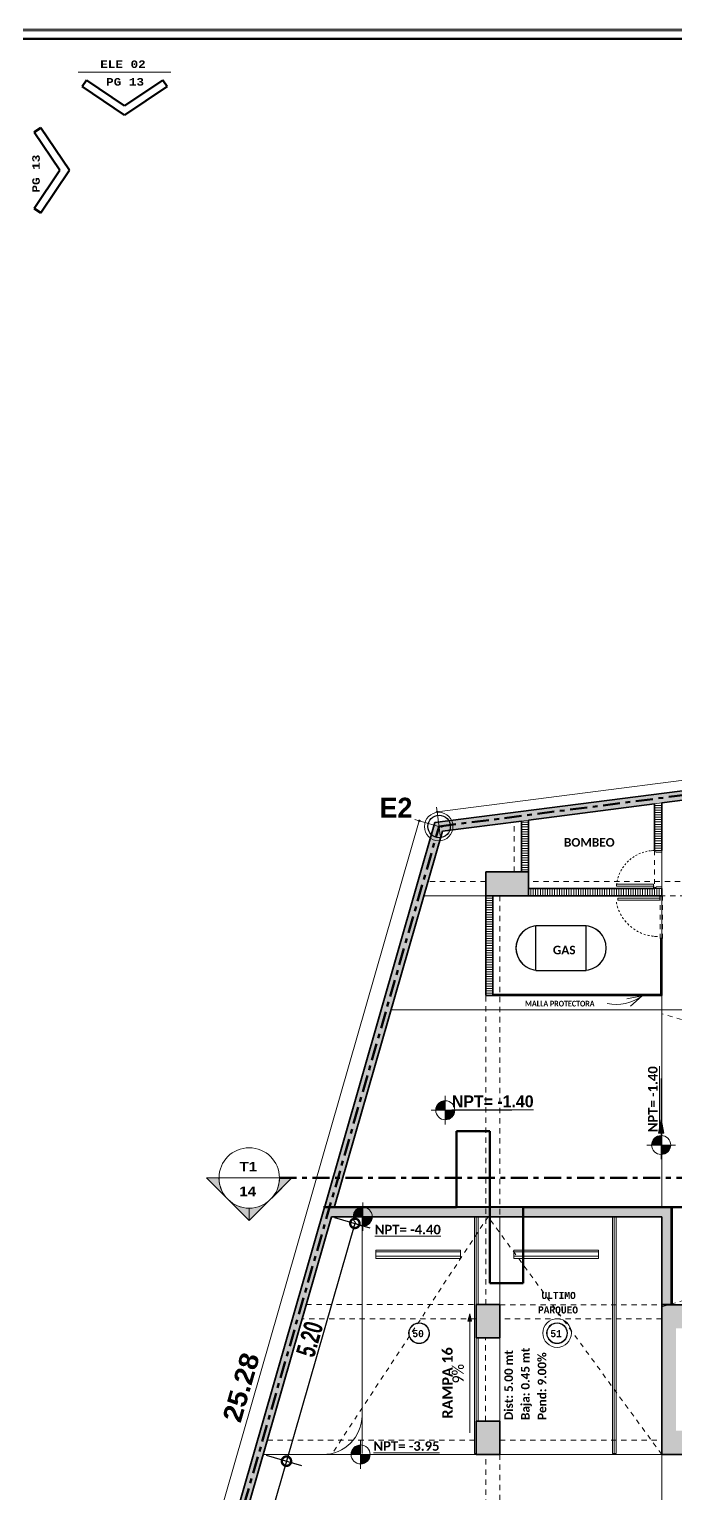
# Model space of a CAD drawing. Header units: metres. Extents: x -144 to 1000, y -717 to 29.
# Drawn here: x 70.79 to 84.37, y -561.25 to -530.45 of the extents above; entities that cross this region are included whole.
import ezdxf

# ---------------------------------------------------------------- set-up
doc = ezdxf.new("R2010")
doc.units = ezdxf.units.M
for name, pattern in [('Basculante', [0.11625, 0.075, -0.04125]), ('basculante modificado', [0.18, 0.1125, -0.0675]), ('Dash Dot 3_16_', [0.595313, 0.357187, -0.119063, 0, -0.119063]), ('Trazo', [0.45, 0.225, -0.225])]:
    doc.linetypes.add(name, pattern=pattern)
doc.layers.get('0').update_dxf_attribs({"color": 1})
doc.layers.get('Defpoints').update_dxf_attribs({"color": 1})
doc.layers.add('00-MEDICION', color=30, linetype='Continuous')
for name, color, linetype, lineweight in [('A-ANNO-DIMS', 1, 'Continuous', 9), ('A-DETL', 1, 'Continuous', 9), ('A-DETL-GENF', 1, 'Continuous', 9), ('A-DETL-THIN', 1, 'Continuous', 9), ('A-DOOR', 1, 'Continuous', 9), ('A-DOOR-FRAM', 1, 'Continuous', 9), ('A-DOOR-HDLN', 1, 'Trazo', 20), ('A-FLOR', 2, 'Continuous', 9), ('A-WALL', 4, 'Continuous', 9), ('C-PRKG', 2, 'Continuous', 9), ('G-ANNO-DIMS', 1, 'Continuous', 9), ('G-ANNO-SYMB', 1, 'Continuous', 9), ('G-ANNO-TEXT', 2, 'Continuous', 9), ('G-ANNO-TTLB', 3, 'Continuous', 18), ('G-ANNO-TTLB-WIDE', 1, 'Continuous', 70), ('G-IMPT', 1, 'Continuous', 9), ('L-SITE', 7, 'Continuous', 9), ('S-COLS', 7, 'Continuous', 9)]:
    doc.layers.add(name, color=color, linetype=linetype, lineweight=lineweight)
doc.layers.add('A-WALL-PATT', color=7, linetype='Continuous', lineweight=35, true_color=0x9c9c9c)
doc.styles.add('Arial Black', font='', dxfattribs={"height": 0.15})
doc.styles.add('Britannic Bold_B', font='', dxfattribs={"width": 0.7})
doc.styles.add('Britannic Bold_B_1', font='', dxfattribs={"width": 0.7, "height": 0.4})
doc.styles.add('Britannic Bold_B_2', font='', dxfattribs={"width": 1.1, "height": 0.009})
doc.styles.add('Calibri', font='calibri.ttf', dxfattribs={"width": 0.9, "height": 0.24})
doc.styles.add('Calibri_B', font='calibrib.ttf', dxfattribs={"height": 0.165})
doc.styles.add('Calibri_B_1', font='calibrib.ttf', dxfattribs={"height": 0.135})
doc.styles.add('Calibri_B_2', font='calibrib.ttf', dxfattribs={"height": 0.135})
doc.styles.add('Calibri_B_4', font='calibrib.ttf', dxfattribs={"height": 0.1125})
doc.styles.add('Courier New_B', font='courbd.ttf', dxfattribs={"height": 0.1125})
doc.styles.add('Courier New_B_2', font='courbd.ttf', dxfattribs={"height": 0.0016})
doc.styles.get('Arial Black').set_extended_font_data('Arial Black')
doc.styles.get('Britannic Bold_B').set_extended_font_data('Britannic Bold', bold=True)
doc.styles.get('Britannic Bold_B_1').set_extended_font_data('Britannic Bold', bold=True)
doc.styles.get('Britannic Bold_B_2').set_extended_font_data('Britannic Bold', bold=True)
doc.dimstyles.new('LINDEROS', dxfattribs={"dimscale": 0.3048, "dimtxt": 0.406749, "dimasz": 0.393701, "dimexe": 0.328084, "dimexo": 0.0625, "dimgap": 0.032808, "dimtad": 1, "dimrnd": 0.01, "dimzin": 0, "dimdsep": 46, "dimtxsty": 'Britannic Bold_B_1', "dimblk1": 'DOTSMALL', "dimblk2": 'DOTSMALL', "dimsah": 1, "dimcen": 0.09, "dimazin": 0, "dimtfac": 1, "dimtdec": 4, "dimtix": 1, "dimtmove": 0, "dimatfit": 3, "dimfxl": 1.64042, "dimfxlon": 1, "dimtvp": 1, "dimtolj": 1, "dimtzin": 0, "dimarcsym": 2})

# ---------------------------------------------------------------- blocks, each defined once
blk = doc.blocks.new('tarjeta de nathalie 00')
at = {"layer": 'G-IMPT', "lineweight": 9}
h = blk.add_hatch(color=3, dxfattribs=at)
h.paths.add_polyline_path([(-145.23888, -717.38489), (-145.21019, -717.38489), (-145.21019, -716.89355), (-145.21019, -716.79934), (-145.23888, -716.79934), (-145.23888, -716.89379)])
h.paths.add_polyline_path([(-145.20996, -716.7991), (-145.20996, -717.3851), (-145.2392, -717.3851), (-145.2392, -716.7991)])
h.paths.add_polyline_path([(-145.23902, -717.3868), (-145.20826, -717.3868), (-145.20826, -716.7974), (-145.2392, -716.7974), (-146.09866, -716.7974), (-146.09866, -717.3868)])
h.paths.add_polyline_path([(-145.20795, -716.79707), (-145.20795, -717.3871), (-146.09898, -717.3871), (-146.09898, -716.79707)])
at = {"layer": 'G-ANNO-TTLB', "color": 3}
for p, q in [((-145.20795, -716.79707), (-146.09898, -716.79707)), ((-145.20795, -716.79707), (-146.09898, -716.79707)), ((-146.09866, -716.7974), (-145.2392, -716.7974))]:
    blk.add_line(p, q, dxfattribs=at)
at = {"layer": 'G-ANNO-TTLB-WIDE', "color": 3}
blk.add_line((-146.09696, -716.7991), (-145.20996, -716.7991), dxfattribs=at)
blk = doc.blocks.new('A$C4d52d4f2')
blk.add_circle((-0.79054, -0.16864), 0.00238)
at = {"layer": 'A-DETL', "color": 7, "lineweight": 100}
for p, q in [((-0.86601, -0.01215), (-0.86509, -0.01078)), ((-0.86601, -0.01215), (-0.85702, -0.01821)), ((-0.86509, -0.01078), (-0.85702, -0.01621)), ((-0.84896, -0.01078), (-0.85702, -0.01621)), ((-0.84804, -0.01215), (-0.85702, -0.01821)), ((-0.84804, -0.01215), (-0.84896, -0.01078)), ((-0.87475, -0.02089), (-0.87612, -0.02181)), ((-0.87475, -0.02089), (-0.86869, -0.02987)), ((-0.87612, -0.02181), (-0.87069, -0.02987)), ((-0.87612, -0.03794), (-0.87069, -0.02987)), ((-0.87475, -0.03886), (-0.86869, -0.02987)), ((-0.87475, -0.03886), (-0.87612, -0.03794))]:
    blk.add_line(p, q, dxfattribs=at)
at = {"layer": 'A-DETL-THIN', "lineweight": 18}
blk.add_line((-0.84724, -0.00914), (-0.86681, -0.00914), dxfattribs=at)
at = {"layer": 'G-ANNO-TEXT', "char_height": 0.0016, "attachment_point": 1, "style": 'Courier New_B_2'}
for s, insert, width in [('ELE 02', (-0.86217, -0.00663), 0.0125063), ('PG 13', (-0.86092, -0.01036), 0.0104219)]:
    blk.add_mtext(s, dxfattribs=dict(at, insert=insert, width=width))
at = {"layer": 'G-ANNO-TEXT', "insert": (-0.87654, -0.03458), "char_height": 0.0016, "width": 0.0104219, "attachment_point": 1, "rotation": 90, "style": 'Courier New_B_2'}
blk.add_mtext('PG 13', dxfattribs=at)
blk = doc.blocks.new('X')
at = {"layer": 'A-ANNO-DIMS', "lineweight": 25, "true_color": 0x0000ff}
h = blk.add_hatch(color=5, dxfattribs=at)
edge = h.paths.add_edge_path()
edge.add_arc((79.616, -486.824), 0.015, 0, 360)
h = blk.add_hatch(color=5, dxfattribs=at)
edge = h.paths.add_edge_path()
edge.add_arc((79.24, -487.01), 0.015, 0, 360)
at = {"layer": 'A-WALL-PATT', "lineweight": 5, "true_color": 0x747474}
blk.add_hatch(color=8, dxfattribs=at).paths.add_polyline_path([(79.51, -487.256), (101.24, -484.459), (101.222, -484.26), (79.57, -487.047), (79.518, -487.228)])
at = {"layer": 'A-WALL-PATT', "true_color": 0x747474}
h = blk.add_hatch(color=8, dxfattribs=at)
h.paths.add_polyline_path([(72.784, -511.387), (75.045, -503.517), (74.837, -503.517), (72.576, -511.387)])
h.paths.add_polyline_path([(77.251, -495.118), (77.459, -495.118), (79.726, -487.228), (79.51, -487.256), (77.337, -494.82)])
for points in [[(74.837, -503.517), (75.045, -503.517), (77.454, -495.136), (77.246, -495.136), (75.045, -502.793)], [(84.336, -495.336), (84.536, -495.335), (84.536, -495.136), (77.454, -495.136), (77.396, -495.336), (84.335, -495.336)], [(84.336, -497.185), (84.536, -497.185), (84.536, -495.336), (84.336, -495.336), (84.336, -496.701)]]:
    blk.add_hatch(color=8, dxfattribs=at).paths.add_polyline_path(points)
at = {"layer": 'G-ANNO-DIMS'}
h = blk.add_hatch(color=256, dxfattribs=at)
edge = h.paths.add_edge_path()
edge.add_line((79.787, -493.097), (79.587, -493.097))
edge.add_arc((79.787, -493.097), 0.2, 90, 180, ccw=False)
edge.add_line((79.787, -492.897), (79.787, -493.097))
h = blk.add_hatch(color=256, dxfattribs=at)
edge = h.paths.add_edge_path()
edge.add_line((79.787, -493.097), (79.987, -493.097))
edge.add_arc((79.787, -493.097), 0.2, 270, 360, ccw=False)
edge.add_line((79.787, -493.297), (79.787, -493.097))
at = {"layer": 'G-ANNO-DIMS', "true_color": 0x0000ff}
blk.add_hatch(color=5, dxfattribs=at).paths.add_polyline_path([(84.324, -493.28), (84.271, -493.58), (84.377, -493.58)])
at = {"layer": 'G-ANNO-DIMS', "extrusion": (0, 0, -1)}
h = blk.add_hatch(color=256, dxfattribs=at)
edge = h.paths.add_edge_path()
edge.add_line((-84.324, -493.828), (-84.324, -493.628))
edge.add_arc((-84.324, -493.828), 0.2, 360, 450, ccw=False)
edge.add_line((-84.124, -493.828), (-84.324, -493.828))
h = blk.add_hatch(color=256, dxfattribs=at)
edge = h.paths.add_edge_path()
edge.add_line((-84.324, -493.828), (-84.324, -494.028))
edge.add_arc((-84.324, -493.828), 0.2, 180, 270, ccw=False)
edge.add_line((-84.524, -493.828), (-84.324, -493.828))
at = {"layer": 'G-ANNO-DIMS'}
h = blk.add_hatch(color=256, dxfattribs=at)
edge = h.paths.add_edge_path()
edge.add_line((78.051, -495.335), (77.851, -495.335))
edge.add_arc((78.051, -495.335), 0.2, 90, 180, ccw=False)
edge.add_line((78.051, -495.135), (78.051, -495.335))
h = blk.add_hatch(color=256, dxfattribs=at)
edge = h.paths.add_edge_path()
edge.add_line((78.051, -495.335), (78.251, -495.335))
edge.add_arc((78.051, -495.335), 0.2, 270, 360, ccw=False)
edge.add_line((78.051, -495.535), (78.051, -495.335))
blk.add_hatch(color=256, dxfattribs=at).paths.add_polyline_path([(80.299, -497.38), (80.259, -497.53), (80.339, -497.53)])
h = blk.add_hatch(color=256, dxfattribs=at)
edge = h.paths.add_edge_path()
edge.add_line((78.007, -500.335), (77.807, -500.335))
edge.add_arc((78.007, -500.335), 0.2, 90, 180, ccw=False)
edge.add_line((78.007, -500.135), (78.007, -500.335))
h = blk.add_hatch(color=256, dxfattribs=at)
edge = h.paths.add_edge_path()
edge.add_line((78.007, -500.335), (78.207, -500.335))
edge.add_arc((78.007, -500.335), 0.2, 270, 360, ccw=False)
edge.add_line((78.007, -500.535), (78.007, -500.335))
at = {"layer": 'G-ANNO-SYMB', "extrusion": (0, 0, -1)}
h = blk.add_hatch(color=256, dxfattribs=at)
edge = h.paths.add_edge_path()
edge.add_arc((-75.665, -494.521), 0.636, 317.9216, 360)
edge.add_line((-75.029, -494.521), (-74.767, -494.521))
edge.add_line((-74.767, -494.521), (-75.193, -494.947))
h = blk.add_hatch(color=256, dxfattribs=at)
edge = h.paths.add_edge_path()
edge.add_line((-76.137, -494.947), (-76.563, -494.521))
edge.add_line((-76.563, -494.521), (-76.301, -494.521))
edge.add_arc((-75.665, -494.521), 0.636, 180, 222.0784)
h = blk.add_hatch(color=256, dxfattribs=at)
edge = h.paths.add_edge_path()
edge.add_line((-75.216, -494.97), (-75.665, -495.419))
edge.add_line((-75.665, -495.419), (-75.665, -495.156))
edge.add_arc((-75.665, -494.521), 0.635, 270, 315)
h = blk.add_hatch(color=256, dxfattribs=at)
edge = h.paths.add_edge_path()
edge.add_arc((-75.665, -494.521), 0.635, 225, 270)
edge.add_line((-75.665, -495.156), (-75.665, -495.419))
edge.add_line((-75.665, -495.419), (-76.114, -494.97))
at = {"layer": 'S-COLS', "true_color": 0x5d5d5d}
h = blk.add_hatch(color=251, dxfattribs=at)
h.paths.add_polyline_path([(98.236, -508.036), (98.736, -508.036), (98.736, -507.136), (98.236, -507.136), (98.236, -507.984)])
h.paths.add_polyline_path([(80.436, -508.036), (80.936, -508.036), (80.936, -507.136), (80.436, -507.136)])
h.paths.add_polyline_path([(88.136, -508.036), (88.636, -508.036), (88.636, -507.136), (88.136, -507.136), (88.136, -507.984)])
h.paths.add_polyline_path([(86.336, -500.336), (86.335, -499.836), (84.636, -499.836), (84.636, -497.686), (86.336, -497.686), (86.335, -497.186), (84.561, -497.186), (84.561, -500.336)])
h.paths.add_polyline_path([(94.936, -500.336), (94.936, -500.336), (94.936, -497.186), (94.436, -497.186), (94.436, -500.336)])
h.paths.add_polyline_path([(88.136, -500.336), (88.636, -500.335), (88.636, -499.436), (88.136, -499.436), (88.136, -500.335)])
h.paths.add_polyline_path([(98.336, -500.336), (98.736, -500.336), (98.736, -499.636), (98.336, -499.636)])
h.paths.add_polyline_path([(88.576, -498.086), (88.636, -498.086), (88.636, -497.186), (88.136, -497.186), (88.136, -498.086)])
h.paths.add_polyline_path([(98.736, -497.886), (98.736, -497.185), (98.336, -497.186), (98.336, -497.886)])
h.paths.add_polyline_path([(98.736, -489.186), (98.736, -488.286), (98.236, -488.286), (98.236, -489.186), (98.408, -489.186)])
h.paths.add_polyline_path([(88.136, -489.186), (88.636, -489.186), (88.636, -488.286), (88.136, -488.286), (88.136, -489.179)])
h.paths.add_polyline_path([(81.536, -488.586), (81.536, -488.086), (80.636, -488.086), (80.636, -488.586)])
h = blk.add_hatch(color=251, dxfattribs=at)
h.paths.add_polyline_path([(84.336, -500.336), (84.561, -500.335), (84.561, -497.186), (84.336, -497.186), (84.336, -500.336)])
h.paths.add_polyline_path([(80.436, -500.336), (80.936, -500.335), (80.936, -499.636), (80.436, -499.636), (80.436, -500.335)])
h.paths.add_polyline_path([(80.436, -497.886), (80.936, -497.886), (80.936, -497.185), (80.436, -497.185)])
at = {"layer": 'A-ANNO-DIMS', "color": 5, "true_color": 0x0000ff}
for p, q in [((79.616, -486.824), (101.092, -484.061)), ((79.616, -486.824), (79.603, -486.725)), ((79.616, -486.824), (79.68, -487.32)), ((72.259, -511.302), (79.24, -487.01)), ((79.24, -487.01), (79.144, -486.983)), ((79.24, -487.01), (79.721, -487.149))]:
    blk.add_line(p, q, dxfattribs=at)
at = {"layer": 'A-ANNO-DIMS', "color": 5, "lineweight": 25, "true_color": 0x0000ff}
for centre in [(79.616, -486.824), (79.24, -487.01)]:
    blk.add_circle(centre, 0.015, dxfattribs=at)
at = {"layer": 'A-DETL', "color": 7, "linetype": 'Dash Dot 3_16_', "lineweight": 70}
for p, q in [((79.655, -487.13), (101.131, -484.366)), ((72.675, -511.422), (79.655, -487.13))]:
    blk.add_line(p, q, dxfattribs=at)
at = {"layer": 'A-DETL', "color": 7, "linetype": 'basculante modificado'}
for p, q in [((81.236, -488.086), (81.236, -487.034)), ((81.536, -486.995), (81.536, -488.086)), ((80.636, -488.286), (79.422, -488.286)), ((88.123, -488.286), (81.536, -488.286)), ((79.336, -488.586), (80.636, -488.586)), ((80.636, -497.185), (80.636, -488.586)), ((80.936, -488.586), (80.936, -497.186)), ((81.536, -488.586), (88.123, -488.586)), ((76.865, -497.185), (80.475, -497.185)), ((80.936, -497.186), (84.336, -497.186)), ((80.436, -497.485), (76.779, -497.485)), ((84.336, -497.486), (80.936, -497.486)), ((80.635, -499.635), (80.635, -497.886)), ((80.935, -497.886), (80.935, -499.635)), ((76.046, -500.036), (80.436, -500.036)), ((80.935, -500.036), (84.336, -500.036)), ((80.636, -500.336), (75.959, -500.336)), ((80.636, -507.136), (80.636, -500.336)), ((84.336, -500.336), (80.936, -500.336)), ((80.936, -500.336), (80.936, -507.136))]:
    blk.add_line(p, q, dxfattribs=at)
at = {"layer": 'A-DETL', "color": 9, "linetype": 'Basculante', "true_color": 0xc0c0c0}
for p, q in [((94.936, -494.127), (84.335, -491.067)), ((84.335, -497.229), (94.936, -494.127)), ((80.686, -495.336), (77.396, -500.336)), ((84.336, -500.336), (80.686, -495.336))]:
    blk.add_line(p, q, dxfattribs=at)
at = {"layer": 'A-DETL', "color": 7, "lineweight": 50}
for p, q in [((80.024, -495.136), (80.024, -493.536)), ((80.024, -493.536), (80.724, -493.536)), ((80.724, -493.536), (80.724, -496.736)), ((77.224, -495.136), (80.024, -495.136)), ((81.424, -496.736), (81.424, -495.136)), ((81.424, -495.136), (84.824, -495.136)), ((80.724, -496.736), (81.424, -496.736))]:
    blk.add_line(p, q, dxfattribs=at)
at = {"layer": 'A-DETL', "color": 7}
blk.add_circle((82.137, -497.783), 0.3, dxfattribs=at)
at = {"layer": 'A-DETL-GENF', "linetype": 'Basculante'}
for p, q in [((84.336, -487.636), (84.186, -487.636)), ((84.186, -487.636), (84.186, -488.436)), ((84.336, -488.436), (84.336, -487.636)), ((84.186, -488.436), (84.336, -488.436)), ((84.301, -488.586), (84.351, -488.586)), ((84.301, -489.486), (84.301, -488.586)), ((84.351, -488.586), (84.351, -489.486)), ((84.351, -489.486), (84.301, -489.486))]:
    blk.add_line(p, q, dxfattribs=at)
at = {"layer": 'A-DETL-THIN'}
for p, q in [((85.836, -486.442), (84.335, -486.635)), ((84.335, -486.635), (84.335, -490.986)), ((81.386, -487.015), (79.726, -487.228)), ((81.386, -488.086), (81.386, -487.015)), ((79.726, -487.228), (79.336, -488.586)), ((80.636, -488.586), (80.636, -488.086)), ((80.636, -488.086), (81.386, -488.086)), ((79.336, -488.586), (78.646, -490.986)), ((80.636, -488.586), (79.336, -488.586)), ((80.636, -488.586), (79.336, -488.586)), ((79.336, -488.586), (80.636, -488.586)), ((80.636, -490.686), (80.636, -488.586)), ((84.335, -490.686), (80.636, -490.686)), ((84.335, -490.986), (84.335, -490.686)), ((78.646, -490.986), (84.335, -490.986)), ((84.335, -490.986), (85.236, -490.986)), ((77.396, -495.336), (75.96, -500.335)), ((78.036, -495.336), (77.396, -495.336)), ((78.036, -499.514), (78.036, -495.336)), ((80.436, -495.336), (80.436, -497.185)), ((80.936, -495.336), (80.436, -495.336)), ((80.936, -497.185), (80.936, -495.336)), ((83.336, -495.336), (83.336, -500.335)), ((84.336, -495.336), (83.336, -495.336)), ((84.336, -500.335), (84.336, -495.336)), ((80.436, -497.185), (80.936, -497.185)), ((80.436, -497.886), (80.436, -499.635)), ((80.935, -497.886), (80.436, -497.886)), ((80.935, -499.635), (80.935, -497.886)), ((80.436, -499.635), (80.935, -499.635)), ((75.96, -500.335), (77.214, -500.335)), ((83.336, -500.335), (84.336, -500.335))]:
    blk.add_line(p, q, dxfattribs=at)
blk.add_circle((79.648, -487.131), 0.3, dxfattribs=at)
blk.add_arc((77.214, -499.514), 0.822, 270, 0, dxfattribs=at)
at = {"layer": 'A-DOOR', "lineweight": 15}
for p, q in [((83.386, -488.346), (83.386, -488.386)), ((84.166, -488.346), (83.386, -488.346)), ((84.176, -488.386), (83.386, -488.386)), ((84.166, -488.421), (84.166, -488.346)), ((83.416, -488.676), (83.416, -488.636)), ((84.306, -488.636), (83.416, -488.636)), ((84.296, -488.676), (83.416, -488.676)), ((84.176, -488.421), (84.166, -488.421)), ((84.176, -488.436), (84.176, -488.421)), ((84.296, -488.601), (84.296, -488.676)), ((84.306, -488.601), (84.296, -488.601)), ((84.306, -488.586), (84.306, -488.601))]:
    blk.add_line(p, q, dxfattribs=at)
at = {"layer": 'A-DOOR'}
for p, q in [((84.186, -488.436), (84.336, -488.436)), ((84.316, -488.586), (84.336, -488.586))]:
    blk.add_line(p, q, dxfattribs=at)
for centre, radius, start, end in [((84.186, -488.436), 0.8, 122.5538, 125.2378), ((84.186, -488.436), 0.8, 117.2056, 119.8767), ((84.186, -488.436), 0.8, 111.8777, 114.5395), ((84.186, -488.436), 0.8, 106.5629, 109.2191), ((84.186, -488.436), 0.8, 101.2538, 103.9081), ((84.186, -488.436), 0.8, 95.9429, 98.5991), ((84.186, -488.436), 0.8, 90, 95.1398), ((84.186, -488.436), 0.8, 155.4451, 158.2717), ((84.186, -488.436), 0.8, 149.8378, 152.634), ((84.186, -488.436), 0.8, 144.2878, 147.0559), ((84.186, -488.436), 0.8, 138.7903, 141.5328), ((84.186, -488.436), 0.8, 133.3395, 136.0594), ((84.186, -488.436), 0.8, 127.9295, 130.6298), ((84.186, -488.436), 0.8, 171.55, 173.5406), ((84.186, -488.436), 0.8, 166.8489, 169.7418), ((84.186, -488.436), 0.8, 166.8489, 169.7418), ((84.186, -488.436), 0.8, 161.1143, 164.1684), ((84.249, -488.561), 0.881, 190.2582, 193.1511), ((84.249, -488.561), 0.881, 190.2582, 193.1511), ((84.249, -488.561), 0.881, 195.8316, 198.8857), ((84.249, -488.561), 0.881, 201.7283, 204.5549), ((84.249, -488.561), 0.881, 207.366, 210.1622), ((84.249, -488.561), 0.881, 212.9441, 215.7122), ((84.249, -488.561), 0.881, 218.4672, 221.2097), ((84.249, -488.561), 0.881, 223.9406, 226.6605), ((84.249, -488.561), 0.881, 229.3702, 232.0705), ((84.249, -488.561), 0.881, 234.7622, 237.4462), ((84.249, -488.561), 0.881, 240.1233, 242.7944), ((84.249, -488.561), 0.881, 245.4605, 248.1223), ((84.249, -488.561), 0.881, 250.7809, 253.4371), ((84.249, -488.561), 0.881, 256.0919, 258.7462), ((84.249, -488.561), 0.881, 261.4009, 264.0571), ((84.249, -488.561), 0.881, 264.8602, 270)]:
    blk.add_arc(centre, radius, start, end, dxfattribs=at)
at = {"layer": 'A-DOOR-FRAM', "lineweight": 15}
for p, q in [((84.186, -487.636), (84.336, -487.636)), ((84.186, -487.661), (84.186, -487.636)), ((84.221, -487.661), (84.186, -487.661)), ((84.221, -487.671), (84.221, -487.661)), ((84.336, -487.671), (84.221, -487.671)), ((84.336, -487.636), (84.336, -487.671)), ((84.186, -488.411), (84.221, -488.411)), ((84.186, -488.436), (84.186, -488.411)), ((84.221, -488.401), (84.336, -488.401)), ((84.221, -488.411), (84.221, -488.401)), ((84.336, -488.401), (84.336, -488.436)), ((84.336, -488.436), (84.186, -488.436))]:
    blk.add_line(p, q, dxfattribs=at)
at = {"layer": 'A-DOOR-HDLN'}
for p, q in [((84.336, -487.636), (84.186, -487.636)), ((84.336, -489.486), (84.316, -489.486))]:
    blk.add_line(p, q, dxfattribs=at)
at = {"layer": 'A-FLOR'}
for p, q in [((84.335, -488.401), (84.335, -487.671)), ((84.335, -489.486), (84.335, -488.586)), ((84.335, -495.118), (84.335, -490.686)), ((84.561, -495.118), (77.459, -495.118)), ((84.561, -497.185), (84.561, -495.118)), ((84.335, -508.777), (84.335, -495.336)), ((98.336, -497.185), (84.561, -497.185)), ((80.436, -500.335), (75.96, -500.335)), ((84.335, -500.335), (80.936, -500.335))]:
    blk.add_line(p, q, dxfattribs=at)
at = {"layer": 'A-WALL', "lineweight": 35}
for p, q in [((101.222, -484.26), (79.57, -487.047)), ((84.336, -486.635), (101.041, -484.485)), ((81.536, -486.995), (84.186, -486.654)), ((84.186, -486.654), (84.186, -487.636)), ((84.336, -487.636), (84.336, -486.635)), ((79.57, -487.047), (77.251, -495.118)), ((79.726, -487.228), (81.386, -487.015)), ((81.386, -487.015), (81.386, -488.086)), ((81.536, -488.086), (81.536, -486.995)), ((79.726, -487.228), (77.459, -495.118)), ((81.386, -488.086), (81.536, -488.086)), ((80.636, -488.586), (80.636, -490.686)), ((80.786, -488.586), (80.636, -488.586)), ((80.786, -490.666), (80.786, -488.586)), ((84.186, -488.436), (81.536, -488.436)), ((81.536, -488.436), (81.536, -488.586)), ((81.536, -488.586), (84.336, -488.586)), ((84.336, -488.586), (84.336, -488.436)), ((84.336, -489.486), (84.316, -489.486)), ((84.316, -489.486), (84.316, -490.666)), ((84.336, -490.686), (84.336, -489.486)), ((80.636, -490.686), (84.336, -490.686)), ((84.316, -490.666), (80.786, -490.666)), ((77.246, -495.136), (72.518, -511.587)), ((77.246, -495.136), (84.536, -495.136)), ((84.536, -495.136), (84.536, -497.185)), ((77.396, -495.336), (72.784, -511.387)), ((84.336, -495.336), (77.396, -495.336)), ((84.336, -497.185), (84.336, -495.336)), ((84.336, -497.185), (84.536, -497.185))]:
    blk.add_line(p, q, dxfattribs=at)
at = {"layer": 'A-WALL'}
for p, q in [((84.336, -486.635), (84.186, -486.654)), ((81.536, -486.995), (81.386, -487.015)), ((80.786, -490.666), (80.786, -490.686))]:
    blk.add_line(p, q, dxfattribs=at)
at = {"layer": 'A-WALL-PATT', "color": 8, "lineweight": 5, "true_color": 0x727272}
for p, q in [((84.335, -486.685), (84.186, -486.685)), ((84.335, -486.735), (84.186, -486.735)), ((84.335, -486.785), (84.186, -486.785)), ((84.335, -486.835), (84.186, -486.835)), ((84.335, -486.635), (84.331, -486.635)), ((81.536, -487.04), (81.386, -487.04)), ((81.536, -487.09), (81.386, -487.09)), ((81.536, -487.14), (81.386, -487.14)), ((84.335, -486.885), (84.186, -486.885)), ((84.336, -486.935), (84.186, -486.935)), ((84.336, -486.985), (84.186, -486.985)), ((84.336, -487.035), (84.186, -487.035)), ((84.336, -487.085), (84.186, -487.085)), ((84.336, -487.135), (84.186, -487.135)), ((81.536, -487.19), (81.386, -487.19)), ((81.536, -487.24), (81.386, -487.24)), ((81.536, -487.29), (81.386, -487.29)), ((81.536, -487.34), (81.386, -487.34)), ((81.536, -487.39), (81.386, -487.39)), ((81.536, -487.44), (81.386, -487.44)), ((84.336, -487.185), (84.186, -487.185)), ((84.336, -487.235), (84.186, -487.235)), ((84.336, -487.285), (84.186, -487.285)), ((84.336, -487.335), (84.186, -487.335)), ((84.336, -487.385), (84.186, -487.385)), ((84.336, -487.435), (84.186, -487.435)), ((84.336, -487.485), (84.186, -487.485)), ((81.536, -487.49), (81.386, -487.49)), ((81.536, -487.54), (81.386, -487.54)), ((81.536, -487.59), (81.386, -487.59)), ((81.536, -487.64), (81.386, -487.64)), ((81.536, -487.69), (81.386, -487.69)), ((81.536, -487.74), (81.386, -487.74)), ((81.536, -487.79), (81.386, -487.79)), ((84.336, -487.535), (84.186, -487.535)), ((84.336, -487.585), (84.186, -487.585)), ((84.336, -487.635), (84.186, -487.635)), ((81.536, -487.84), (81.386, -487.84)), ((81.536, -487.89), (81.386, -487.89)), ((81.536, -487.94), (81.386, -487.94)), ((81.536, -487.99), (81.386, -487.99)), ((81.536, -488.04), (81.386, -488.04)), ((80.786, -488.586), (80.636, -488.586)), ((80.786, -488.636), (80.636, -488.636)), ((80.786, -488.686), (80.636, -488.686)), ((81.585, -488.586), (81.585, -488.436)), ((81.635, -488.586), (81.635, -488.436)), ((81.685, -488.586), (81.685, -488.436)), ((81.735, -488.586), (81.735, -488.436)), ((81.785, -488.586), (81.785, -488.436)), ((81.835, -488.586), (81.835, -488.436)), ((81.885, -488.586), (81.885, -488.436)), ((81.935, -488.586), (81.935, -488.436)), ((81.985, -488.586), (81.985, -488.436)), ((82.035, -488.586), (82.035, -488.436)), ((82.085, -488.586), (82.085, -488.436)), ((82.135, -488.586), (82.135, -488.436)), ((82.185, -488.586), (82.185, -488.436)), ((82.235, -488.586), (82.235, -488.436)), ((82.285, -488.586), (82.285, -488.436)), ((82.335, -488.586), (82.335, -488.436)), ((82.385, -488.586), (82.385, -488.436)), ((82.435, -488.586), (82.435, -488.436)), ((82.485, -488.586), (82.485, -488.436)), ((82.535, -488.586), (82.535, -488.436)), ((82.585, -488.586), (82.585, -488.436)), ((82.635, -488.586), (82.635, -488.436)), ((82.685, -488.586), (82.685, -488.436)), ((82.735, -488.586), (82.735, -488.436)), ((82.785, -488.586), (82.785, -488.436)), ((82.835, -488.586), (82.835, -488.436)), ((82.885, -488.586), (82.885, -488.436)), ((82.935, -488.586), (82.935, -488.436)), ((82.985, -488.586), (82.985, -488.436)), ((83.035, -488.586), (83.035, -488.436)), ((83.085, -488.586), (83.085, -488.436)), ((83.135, -488.586), (83.135, -488.436)), ((83.185, -488.586), (83.185, -488.436)), ((83.235, -488.586), (83.235, -488.436)), ((83.285, -488.586), (83.285, -488.436)), ((83.335, -488.586), (83.335, -488.436)), ((83.385, -488.586), (83.385, -488.436)), ((83.435, -488.586), (83.435, -488.436)), ((83.485, -488.586), (83.485, -488.436)), ((83.535, -488.586), (83.535, -488.436)), ((83.585, -488.586), (83.585, -488.436)), ((83.635, -488.586), (83.635, -488.436)), ((83.685, -488.586), (83.685, -488.436)), ((83.735, -488.586), (83.735, -488.436)), ((83.785, -488.586), (83.785, -488.436)), ((83.835, -488.586), (83.835, -488.436)), ((83.885, -488.586), (83.885, -488.436)), ((83.935, -488.586), (83.935, -488.436)), ((83.985, -488.586), (83.985, -488.436)), ((84.035, -488.586), (84.035, -488.436)), ((84.085, -488.586), (84.085, -488.436)), ((84.135, -488.586), (84.135, -488.436)), ((84.185, -488.586), (84.185, -488.436)), ((84.235, -488.586), (84.235, -488.436)), ((84.285, -488.586), (84.285, -488.436)), ((84.335, -488.586), (84.335, -488.436)), ((80.786, -488.736), (80.636, -488.736)), ((80.786, -488.786), (80.636, -488.786)), ((80.786, -488.836), (80.636, -488.836)), ((80.786, -488.886), (80.636, -488.886)), ((80.786, -488.936), (80.636, -488.936)), ((80.786, -488.986), (80.636, -488.986)), ((80.786, -489.036), (80.636, -489.036)), ((80.786, -489.086), (80.636, -489.086)), ((80.786, -489.136), (80.636, -489.136)), ((80.786, -489.186), (80.636, -489.186)), ((80.786, -489.236), (80.636, -489.236)), ((80.786, -489.286), (80.636, -489.286)), ((80.786, -489.336), (80.636, -489.336)), ((80.786, -489.386), (80.636, -489.386)), ((80.786, -489.436), (80.636, -489.436)), ((80.786, -489.486), (80.636, -489.486)), ((80.786, -489.536), (80.636, -489.536)), ((80.786, -489.586), (80.636, -489.586)), ((80.786, -489.636), (80.636, -489.636)), ((80.786, -489.686), (80.636, -489.686)), ((80.786, -489.736), (80.636, -489.736)), ((80.786, -489.786), (80.636, -489.786)), ((80.786, -489.836), (80.636, -489.836)), ((80.786, -489.886), (80.636, -489.886)), ((80.786, -489.936), (80.636, -489.936)), ((80.786, -489.986), (80.636, -489.986)), ((80.786, -490.036), (80.636, -490.036)), ((80.786, -490.086), (80.636, -490.086)), ((80.786, -490.136), (80.636, -490.136)), ((80.786, -490.186), (80.636, -490.186)), ((80.786, -490.236), (80.636, -490.236)), ((80.786, -490.286), (80.636, -490.286)), ((80.786, -490.336), (80.636, -490.336)), ((80.786, -490.386), (80.636, -490.386)), ((80.786, -490.436), (80.636, -490.436)), ((80.786, -490.486), (80.636, -490.486)), ((80.786, -490.536), (80.636, -490.536)), ((80.786, -490.586), (80.636, -490.586)), ((80.786, -490.636), (80.636, -490.636))]:
    blk.add_line(p, q, dxfattribs=at)
at = {"layer": 'C-PRKG'}
for p, q in [((78.036, -495.336), (78.036, -500.316)), ((80.4, -495.336), (80.4, -500.316)), ((80.475, -495.336), (80.475, -497.185)), ((80.936, -495.336), (80.936, -497.185)), ((83.3, -495.336), (83.3, -500.316)), ((83.375, -495.336), (83.375, -500.316)), ((78.325, -496.077), (78.325, -496.039)), ((78.325, -496.039), (80.105, -496.039)), ((78.325, -496.166), (78.325, -496.077)), ((80.105, -496.077), (78.325, -496.077)), ((80.105, -496.039), (80.105, -496.077)), ((80.105, -496.077), (80.105, -496.166)), ((81.225, -496.077), (81.225, -496.039)), ((81.225, -496.039), (83.005, -496.039)), ((81.225, -496.166), (81.225, -496.077)), ((83.005, -496.077), (81.225, -496.077)), ((83.005, -496.039), (83.005, -496.077)), ((83.005, -496.077), (83.005, -496.166)), ((78.325, -496.214), (78.325, -496.166)), ((80.105, -496.166), (78.325, -496.166)), ((78.325, -496.216), (78.325, -496.214)), ((80.105, -496.214), (78.325, -496.214)), ((80.105, -496.216), (78.325, -496.216)), ((80.105, -496.166), (80.105, -496.214)), ((80.105, -496.214), (80.105, -496.216)), ((81.225, -496.214), (81.225, -496.166)), ((83.005, -496.166), (81.225, -496.166)), ((81.225, -496.216), (81.225, -496.214)), ((83.005, -496.214), (81.225, -496.214)), ((83.005, -496.216), (81.225, -496.216)), ((83.005, -496.166), (83.005, -496.214)), ((83.005, -496.214), (83.005, -496.216)), ((79.016, -497.786), (79.016, -497.786)), ((79.456, -497.786), (79.456, -497.786)), ((80.475, -497.886), (80.475, -499.636)), ((80.936, -497.886), (80.936, -499.636)), ((81.916, -497.786), (81.916, -497.786)), ((82.356, -497.786), (82.356, -497.786)), ((80.4, -500.316), (80.436, -500.316)), ((80.436, -500.316), (80.4, -500.316)), ((80.4, -500.316), (80.4, -500.316)), ((83.3, -500.316), (83.375, -500.316)), ((83.375, -500.316), (83.3, -500.316)), ((83.3, -500.316), (83.3, -500.316)), ((83.375, -500.316), (83.375, -500.316))]:
    blk.add_line(p, q, dxfattribs=at)
for centre, major_axis, start_param, end_param in [((79.236, -497.786), (0.22, 0), 0, 3.141593), ((79.236, -497.786), (-0.21, 0), 3.141593, 6.283185), ((79.236, -497.786), (0.21, 0), 0.001082, 3.140511), ((82.136, -497.786), (0.22, 0), 0, 3.141593), ((82.136, -497.786), (-0.21, 0), 3.141593, 6.283185), ((82.136, -497.786), (0.21, 0), 0.001082, 3.140511), ((79.236, -497.786), (0.22, 0), 3.141593, 6.283185), ((79.236, -497.786), (0.22, 0), 3.141593, 6.283185), ((79.236, -497.786), (0.21, 0), 3.141593, 6.283185), ((82.136, -497.786), (0.22, 0), 3.141593, 6.283185), ((82.136, -497.786), (0.22, 0), 3.141593, 6.283185), ((82.136, -497.786), (0.21, 0), 3.141593, 6.283185)]:
    blk.add_ellipse(centre, major_axis=major_axis, ratio=0.995974, start_param=start_param, end_param=end_param, dxfattribs=at)
at = {"layer": 'G-ANNO-DIMS', "extrusion": (0, 0, -1)}
for p, q in [((84.324, -494.128), (84.324, -492.428)), ((84.024, -493.828), (84.624, -493.828))]:
    blk.add_line(p, q, dxfattribs=at)
at = {"layer": 'G-ANNO-DIMS'}
for p, q in [((79.787, -493.397), (79.787, -492.797)), ((79.487, -493.097), (81.187, -493.097)), ((78.051, -495.635), (78.051, -495.035)), ((77.751, -495.335), (79.451, -495.335)), ((80.299, -497.38), (80.259, -497.53)), ((80.259, -497.53), (80.339, -497.53)), ((80.339, -497.53), (80.299, -497.38)), ((80.299, -499.88), (80.299, -497.38)), ((78.007, -500.635), (78.007, -500.035)), ((77.707, -500.335), (79.407, -500.335))]:
    blk.add_line(p, q, dxfattribs=at)
at = {"layer": 'G-ANNO-DIMS', "color": 5, "true_color": 0x0000ff}
for p, q in [((84.324, -493.28), (84.271, -493.58)), ((84.377, -493.58), (84.324, -493.28)), ((84.324, -493.28), (84.324, -493.828)), ((84.271, -493.58), (84.377, -493.58)), ((78.027, -500.335), (78.007, -500.335))]:
    blk.add_line(p, q, dxfattribs=at)
at = {"layer": 'G-ANNO-DIMS'}
for centre in [(79.787, -493.097), (78.051, -495.335), (78.007, -500.335)]:
    blk.add_circle(centre, 0.2, dxfattribs=at)
at = {"layer": 'G-ANNO-DIMS', "extrusion": (0, 0, -1)}
blk.add_circle((-84.324, -493.828), 0.2, dxfattribs=at)
at = {"layer": 'G-ANNO-SYMB', "lineweight": 18, "extrusion": (0, 0, -1)}
for p, q in [((75.665, -495.419), (74.767, -494.521)), ((75.03, -494.521), (74.767, -494.521)), ((75.193, -494.947), (74.767, -494.521)), ((74.767, -494.521), (75.029, -494.521)), ((75.665, -495.419), (76.563, -494.521)), ((76.563, -494.521), (76.137, -494.947)), ((76.3, -494.521), (76.563, -494.521)), ((76.301, -494.521), (76.563, -494.521)), ((75.665, -495.419), (75.216, -494.97)), ((76.114, -494.97), (75.665, -495.419)), ((75.665, -495.156), (75.665, -495.419)), ((75.665, -495.419), (75.665, -495.156))]:
    blk.add_line(p, q, dxfattribs=at)
at = {"layer": 'G-ANNO-SYMB', "lineweight": 18}
blk.add_line((75.03, -494.521), (76.3, -494.521), dxfattribs=at)
at = {"layer": 'G-ANNO-SYMB', "linetype": 'Dash Dot 3_16_', "lineweight": 70}
blk.add_line((76.3, -494.521), (85.327, -494.521), dxfattribs=at)
at = {"layer": 'G-ANNO-SYMB', "lineweight": 18, "extrusion": (0, 0, -1)}
for radius, start, end in [(0.635, 0, 180), (0.636, 317.9216, 0), (0.635, 180, 0), (0.636, 180, 222.0784), (0.635, 270, 315), (0.635, 225, 270)]:
    blk.add_arc((-75.665, -494.521), radius, start, end, dxfattribs=at)
at = {"layer": 'G-ANNO-TEXT'}
for q in [(83.604, -490.756), (83.678, -490.909)]:
    blk.add_line((83.926, -490.693), q, dxfattribs=at)
blk.add_arc((83.368, -489.913), 0.959, 259.2074, 305.5689, dxfattribs=at)
at = {"layer": 'L-SITE', "lineweight": 25}
for p, q in [((81.691, -490.156), (81.691, -489.216)), ((82.751, -489.216), (81.691, -489.216)), ((82.751, -490.156), (82.751, -489.216)), ((81.691, -490.156), (82.751, -490.156))]:
    blk.add_line(p, q, dxfattribs=at)
at = {"layer": 'L-SITE'}
for p, q in [((81.691, -489.219), (81.691, -490.154)), ((81.691, -490.154), (81.691, -489.219)), ((82.701, -489.216), (81.741, -489.216)), ((82.701, -489.216), (81.741, -489.216)), ((82.751, -490.154), (82.751, -489.219)), ((82.751, -489.219), (82.751, -490.154)), ((81.741, -490.156), (82.701, -490.156)), ((81.741, -490.156), (82.701, -490.156))]:
    blk.add_line(p, q, dxfattribs=at)
for centre, start, end in [((81.741, -489.686), 90, 270), ((81.741, -489.686), 96.1082, 263.8918), ((81.741, -489.686), 90, 96.1082), ((82.701, -489.686), 83.8918, 90), ((82.701, -489.686), 270, 90), ((82.701, -489.686), 276.1082, 83.8918), ((81.741, -489.686), 263.8918, 270), ((82.701, -489.686), 270, 276.1082)]:
    blk.add_arc(centre, 0.47, start, end, dxfattribs=at)
at = {"layer": 'L-SITE', "lineweight": 25}
for centre, start, end in [((81.741, -489.686), 90, 270), ((82.701, -489.686), 270, 90)]:
    blk.add_arc(centre, 0.47, start, end, dxfattribs=at)
at = {"layer": 'S-COLS', "lineweight": 35}
for p, q in [((81.536, -488.086), (80.636, -488.086)), ((80.636, -488.086), (80.636, -488.586)), ((81.536, -488.086), (81.536, -488.586)), ((80.636, -488.586), (81.536, -488.586)), ((80.936, -497.185), (80.436, -497.185)), ((80.436, -497.185), (80.436, -497.886)), ((80.936, -497.185), (80.936, -497.886)), ((84.336, -497.186), (84.561, -497.186)), ((84.336, -497.186), (84.336, -500.336)), ((86.336, -497.186), (84.561, -497.186)), ((80.436, -497.886), (80.936, -497.886)), ((80.936, -499.636), (80.436, -499.636)), ((80.436, -499.636), (80.436, -500.336)), ((80.936, -499.636), (80.936, -500.336)), ((80.936, -500.336), (80.436, -500.336)), ((84.336, -500.336), (84.561, -500.336)), ((86.336, -500.336), (84.561, -500.336))]:
    blk.add_line(p, q, dxfattribs=at)
at = {"layer": 'A-ANNO-DIMS', "color": 5, "true_color": 0x0000ff, "insert": (75.098, -499.576), "char_height": 0.4, "width": 1.40028, "attachment_point": 1, "rotation": 73.9667, "line_spacing_factor": 1.000203, "style": 'Britannic Bold_B_2'}
blk.add_mtext('25.28', dxfattribs=at)
at = {"layer": 'G-ANNO-DIMS', "color": 5, "true_color": 0x0000ff, "style": 'Calibri_B_2'}
blk.add_text('%%UNPT= -1.40', height=0.2, rotation=90, dxfattribs=at).set_placement((84.247, -493.56))
at = {"layer": 'G-ANNO-DIMS', "style": 'Britannic Bold_B'}
blk.add_text('%%UNPT= -1.40', height=0.25, dxfattribs=at).set_placement((79.924, -493.035))
at = {"layer": 'G-ANNO-DIMS', "color": 5, "true_color": 0x0000ff, "style": 'Calibri_B_2'}
for s, p in [('%%UNPT= -4.40', (78.304, -495.706)), ('%%UNPT= -3.95', (78.276, -500.258))]:
    blk.add_text(s, height=0.2, dxfattribs=at).set_placement(p)
at = {"layer": 'G-ANNO-DIMS', "style": 'Calibri', "width": 0.9}
blk.add_text('9%%%', height=0.24, rotation=90, dxfattribs=at).set_placement((80.176, -498.844))
at = {"layer": 'G-ANNO-SYMB', "style": 'Arial Black'}
for s, p in [('T1', (75.459, -494.384)), ('14', (75.455, -494.904))]:
    blk.add_text(s, height=0.2, dxfattribs=at).set_placement(p)
at = {"layer": 'G-ANNO-TEXT', "style": 'Britannic Bold_B_1'}
blk.add_text('E2', height=0.42, dxfattribs=at).set_placement((78.407, -486.945))
at = {"layer": 'G-ANNO-TEXT'}
for s, height, rotation, style, p in [('BOMBEO', 0.18, 360, 'Calibri_B', (82.281, -487.554)), ('GAS', 0.18, 360, 'Calibri_B', (82.048, -489.818)), ('RAMPA 16', 0.22, 90, 'Calibri_B_1', (79.941, -499.581)), ('Dist: 5.00 mt', 0.18, 90, 'Calibri_B', (81.208, -499.611)), ('Baja: 0.45 mt', 0.18, 90, 'Calibri_B', (81.559, -499.611)), ('Pend: 9.00%%%', 0.18, 90, 'Calibri_B', (81.909, -499.611))]:
    blk.add_text(s, height=height, rotation=rotation, dxfattribs=dict(at, style=style)).set_placement(p)
at = {"layer": 'G-ANNO-TEXT', "style": 'Calibri_B_4', "width": 0.9}
blk.add_text('MALLA PROTECTORA', height=0.12, rotation=360, dxfattribs=at).set_placement((81.462, -490.915))
at = {"layer": 'G-ANNO-TEXT', "style": 'Courier New_B', "width": 0.8}
for s, p in [('ULTIMO', (81.808, -497.067)), ('PARQUEO', (81.735, -497.371)), ('50', (79.095, -497.869)), ('51', (81.995, -497.869))]:
    blk.add_text(s, height=0.15, dxfattribs=at).set_placement(p)
blk = doc.blocks.new('_DotSmall')
at = {"color": 0, "linetype": 'ByBlock', "const_width": 0.5}
blk.add_lwpolyline([(-0.0625, 0, 1), (0.0625, 0, 1)], format="xyb", close=True, dxfattribs=at)
blk = doc.blocks.new('*D594')
at = {"layer": '00-MEDICION', "color": 0, "lineweight": -2, "transparency": 16777216}
for p, q in [((75.763, -560.442), (76.508, -560.656)), ((76.192, -560.565), (72.963, -571.816)), ((72.533, -571.692), (73.278, -571.906))]:
    blk.add_line(p, q, dxfattribs=at)
at = {"layer": 'Defpoints', "color": 0, "transparency": 16777216}
for p in [(75.703, -560.425), (72.473, -571.675), (72.963, -571.816)]:
    blk.add_point(p, dxfattribs=at)
at = {"layer": '00-MEDICION', "color": 0, "lineweight": -2, "transparency": 16777216, "xscale": 0.3937007874015748, "yscale": 0.3937007874015748, "zscale": 0.3937007874015748}
for p, rotation in [((76.192, -560.565), 73.98178858819571), ((72.963, -571.816), 253.9817885881957)]:
    blk.add_blockref('_DotSmall', p, dxfattribs=dict(at, rotation=rotation))
at = {"layer": '00-MEDICION', "color": 0, "transparency": 16777216, "insert": (74.348, -566.125), "char_height": 0.4, "attachment_point": 5, "rotation": 73.9818, "style": 'Britannic Bold_B_1'}
blk.add_mtext('\\A1;11.70', dxfattribs=at)
blk = doc.blocks.new('*D595')
at = {"layer": '00-MEDICION', "color": 0, "lineweight": -2, "transparency": 16777216}
for p, q in [((77.2, -555.442), (77.945, -555.656)), ((77.629, -555.565), (76.192, -560.566)), ((75.763, -560.442), (76.508, -560.656))]:
    blk.add_line(p, q, dxfattribs=at)
at = {"layer": 'Defpoints', "color": 0, "transparency": 16777216}
for p in [(77.14, -555.425), (75.703, -560.425), (76.192, -560.566)]:
    blk.add_point(p, dxfattribs=at)
at = {"layer": '00-MEDICION', "color": 0, "lineweight": -2, "transparency": 16777216, "xscale": 0.3937007874015748, "yscale": 0.3937007874015748, "zscale": 0.3937007874015748}
for p, rotation in [((77.629, -555.565), 73.9666666666665), ((76.192, -560.566), 253.9666666666666)]:
    blk.add_blockref('_DotSmall', p, dxfattribs=dict(at, rotation=rotation))
at = {"layer": '00-MEDICION', "color": 0, "transparency": 16777216, "insert": (76.681, -557.999), "char_height": 0.4, "attachment_point": 5, "rotation": 73.9667, "style": 'Britannic Bold_B_1'}
blk.add_mtext('\\A1;5.20', dxfattribs=at)

msp = doc.modelspace()

# ---------------------------------------------------------------- block references
at = {"xscale": 99.43160266323505, "yscale": 99.43160266323505, "zscale": 99.43160266323505}
msp.add_blockref('tarjeta de nathalie 00', (14596.264, 70741.827), dxfattribs=at)

# ---------------------------------------------------------------- next in the draw order: block references
at = {"xscale": 99.43160273753426, "yscale": 99.43160273753426, "zscale": 99.43160273753426}
msp.add_blockref('A$C4d52d4f2', (158.004, -530.45), dxfattribs=at)
at = {"color": 3}
msp.add_blockref('X', (-0.256, -60.089), dxfattribs=at)

# ---------------------------------------------------------------- next in the draw order: dimensions: what is measured, and where the dimension line sits
at = {"layer": '00-MEDICION'}
for p1, p2, picture, middle in [((77.14, -555.425), (75.703, -560.425), '*D595', (76.681, -557.999)), ((75.703, -560.425), (72.473, -571.675), '*D594', (74.348, -566.125))]:
    dim = msp.add_aligned_dim(p1=p1, p2=p2, distance=0.509, dimstyle='LINDEROS', override={"dimscale": 1, "dimpost": '<>'}, dxfattribs=at)
    dim.commit()
    dim.dimension.update_dxf_attribs({"geometry": picture, "text_midpoint": middle})

doc.saveas('drawing.dxf')
